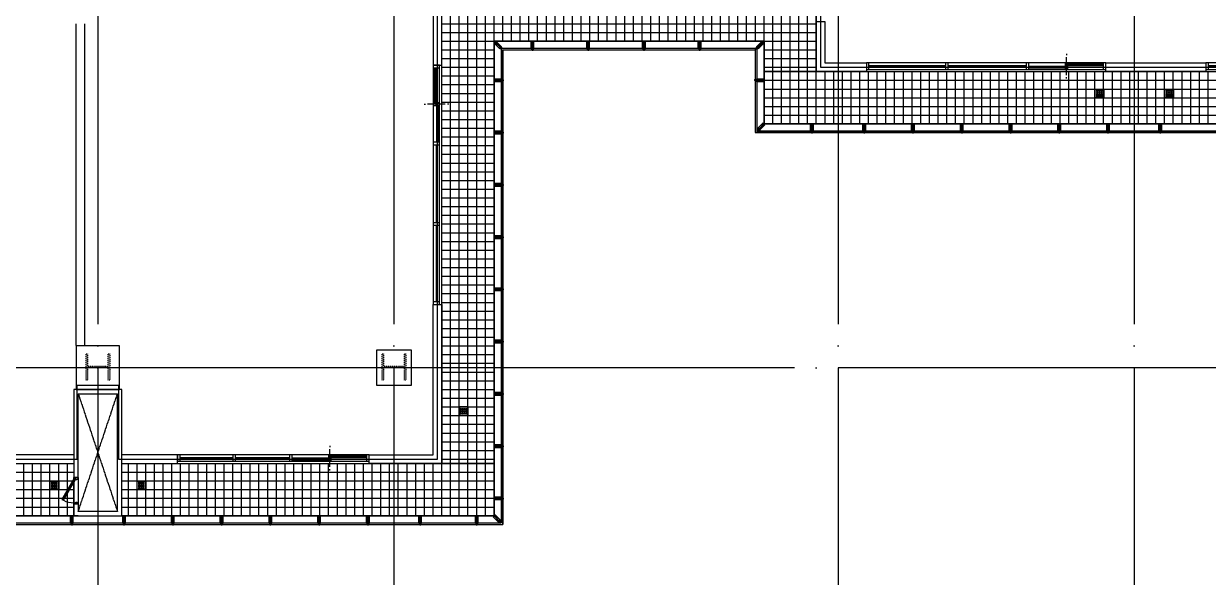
# Model space of a CAD drawing. Header units: millimetres. Extents: x 0 to 252000, y 0 to 178200.
# Drawn here: x 175482 to 202689, y 60589 to 73303 of the extents above; entities that cross this region are included whole.
import ezdxf

# ---------------------------------------------------------------- set-up
doc = ezdxf.new("R2010")
doc.units = ezdxf.units.MM
for name, pattern in [('CEN', [62, 60, -1, 0, -1]), ('CONTINOUS', [0]), ('HID', [3.2, 2, -1.2]), ('HIDDEN', [2, 1, -1])]:
    doc.linetypes.add(name, pattern=pattern)
doc.layers.get('Defpoints').update_dxf_attribs({"color": 181})
for name, color, linetype in [('000_SRC', 7, 'HIDDEN'), ('01 CEN', 1, 'CEN'), ('02 COL', 2, 'Continuous'), ('04.Hat', 5, 'Continuous'), ('08 FURN', 8, 'HIDDEN'), ('5FIN', 5, 'Continuous'), ('A-공장전용', 3, 'Continuous'), ('DOOR', 4, 'Continuous'), ('E1', 5, 'Continuous'), ('ele-w', 4, 'Continuous'), ('GLAZ-BAR', 7, 'Continuous'), ('HAT', 5, 'Continuous'), ('HID', 4, 'HID'), ('S- 주동 코어', 7, 'CONTINOUS'), ('VOID', 8, 'CEN'), ('Wall-P', 4, 'Continuous'), ('WID', 4, 'Continuous'), ('WID-F', 4, 'Continuous'), ('WIN', 9, 'Continuous'), ('win5', 5, 'Continuous')]:
    doc.layers.add(name, color=color, linetype=linetype)

# ---------------------------------------------------------------- blocks, each defined once
blk = doc.blocks.new('SRC^^')
at = {"layer": '000_SRC'}
for points in [[(3737990, -7007465), (3738022, -7007465), (3738022, -7007751), (3738501, -7007751), (3738501, -7007465), (3738533, -7007465), (3738533, -7008069), (3738501, -7008069), (3738501, -7007783), (3738022, -7007783), (3738022, -7008069), (3737990, -7008069)], [(3744790, -7007465), (3744822, -7007465), (3744822, -7007751), (3745301, -7007751), (3745301, -7007465), (3745333, -7007465), (3745333, -7008069), (3745301, -7008069), (3745301, -7007783), (3744822, -7007783), (3744822, -7008069), (3744790, -7008069)]]:
    blk.add_hatch(color=7, dxfattribs=at).paths.add_polyline_path(points)
blk.add_line((3738262, -7007803), (3738262, -7007763), dxfattribs=at)
for points in [[(3737990, -7007465), (3738022, -7007465), (3738022, -7007751), (3738501, -7007751), (3738501, -7007465), (3738533, -7007465), (3738533, -7008069), (3738501, -7008069), (3738501, -7007783), (3738022, -7007783), (3738022, -7008069), (3737990, -7008069), (3737990, -7007465)], [(3744790, -7007465), (3744822, -7007465), (3744822, -7007751), (3745301, -7007751), (3745301, -7007465), (3745333, -7007465), (3745333, -7008069), (3745301, -7008069), (3745301, -7007783), (3744822, -7007783), (3744822, -7008069), (3744790, -7008069), (3744790, -7007465)], [(3744790, -7007465), (3744822, -7007465), (3744822, -7007751), (3745301, -7007751), (3745301, -7007465), (3745333, -7007465), (3745333, -7008069), (3745301, -7008069), (3745301, -7007783), (3744822, -7007783), (3744822, -7008069), (3744790, -7008069), (3744790, -7007465)]]:
    blk.add_lwpolyline(points, dxfattribs=at)
blk = doc.blocks.new('13F-SRC3')
at = {"layer": '02 COL', "color": 0}
blk.add_lwpolyline([(500, 500), (-500, 500), (-500, -500), (500, -500)], close=True, dxfattribs=at)
blk = doc.blocks.new('13F-SRC4')
at = {"layer": '02 COL'}
blk.add_lwpolyline([(400, 400), (-400, 400), (-400, -400), (400, -400)], close=True, dxfattribs=at)
blk = doc.blocks.new('AWB-2')
at = {"layer": 'WID'}
for points in [[(66, 105), (67, 107), (66, 108), (62, 105), (81, 86, -0.414214), (81, 83), (59, 61, 0.414214), (59, 59, 0.414214), (61, 59), (83, 81, -0.414214), (86, 81), (105, 62), (221, 179), (179, 221), (177, 220), (183, 214), (183, 212), (185, 212), (192, 206, -0.414214), (192, 204), (187, 199, 0.414214), (187, 198), (189, 195), (191, 197), (189, 198), (194, 203), (203, 194), (198, 189), (197, 191), (195, 189), (198, 187, 0.414214), (199, 187), (204, 192, -0.414214), (206, 192), (218, 179, -0.414214), (218, 178), (105, 66, -0.414214), (104, 66), (92, 78, -0.414214), (92, 79), (99, 87, 0.414214), (99, 88), (97, 91), (95, 89), (97, 87), (90, 80), (80, 90), (87, 97), (89, 95), (91, 97), (88, 99, 0.414214), (87, 99), (79, 92, -0.414214), (78, 92), (72, 98, -0.414214), (72, 99), (73, 101), (73, 103), (71, 103), (70, 101, -0.414214), (68, 101), (66, 104, -0.414214)], [(177, 220), (66, 108), (71, 103), (73, 103), (73, 101), (83, 97), (85, 98, 0.414214), (85, 99, 0.414214), (84, 99), (83, 98), (74, 102), (74, 104), (72, 104), (68, 108, -0.414214), (68, 108), (177, 218, -0.414214), (178, 218), (182, 214), (182, 211), (184, 211), (188, 203), (187, 202, 0.414214), (187, 201), (187, 201, 0.414214), (188, 201), (189, 203), (185, 212), (183, 212), (183, 214)]]:
    blk.add_lwpolyline(points, format="xyb", close=True, dxfattribs=at)
blk.add_lwpolyline([(105, 62), (221, 179), (179, 221), (62, 105)], dxfattribs=at)
at = {"layer": 'WIN', "color": 8}
for p, q in [((208, 208), (41, 41)), ((53, 81), (49, 77)), ((57, 69), (49, 77)), ((53, 80), (50, 77)), ((51, 75), (50, 77)), ((51, 79), (52, 78)), ((51, 75), (54, 74)), ((51, 74), (54, 73)), ((61, 73), (53, 81)), ((55, 78), (53, 80)), ((53, 65), (54, 65)), ((56, 76), (54, 73)), ((56, 76), (54, 74)), ((57, 67), (54, 65)), ((55, 79), (56, 76)), ((55, 78), (56, 76)), ((74, 77), (57, 67)), ((57, 69), (57, 67)), ((61, 63), (70, 81)), ((62, 73), (61, 73)), ((70, 80), (62, 73)), ((63, 61), (81, 70)), ((67, 57), (65, 54)), ((65, 53), (65, 54)), ((77, 74), (67, 57)), ((69, 57), (67, 57)), ((69, 57), (77, 49)), ((70, 82), (70, 80)), ((80, 70), (73, 62)), ((73, 62), (73, 61)), ((73, 61), (81, 53)), ((76, 56), (73, 54)), ((74, 51), (73, 54)), ((76, 56), (74, 54)), ((75, 51), (74, 54)), ((75, 51), (77, 50)), ((79, 55), (76, 56)), ((78, 55), (76, 56)), ((80, 53), (77, 50)), ((81, 53), (77, 49)), ((78, 55), (80, 53)), ((79, 51), (78, 52)), ((82, 70), (80, 70))]:
    blk.add_line(p, q, dxfattribs=at)
at = {"layer": 'WIN'}
for p, q in [((53, 65), (42, 75)), ((70, 82), (59, 92)), ((65, 53), (75, 42)), ((82, 70), (92, 59))]:
    blk.add_line(p, q, dxfattribs=at)
at = {"layer": 'WIN', "color": 8}
for points in [[(75, 77), (61, 63), (57, 67), (70, 81)], [(59, 92), (67, 100), (77, 89), (70, 82)], [(77, 75), (63, 61), (67, 57), (81, 70)], [(92, 59), (100, 67), (89, 77), (82, 70)]]:
    blk.add_lwpolyline(points, close=True, dxfattribs=at)
for centre, radius, start, end in [((47, 115), 18.5, 289.0161, 324.0172), ((33, 33), 36.6, 31.5803, 58.4197), ((65, 65), 8.5, 106.9275, 163.0725), ((65, 65), 8.5, 286.9275, 343.0725), ((115, 47), 18.5, 125.9828, 160.9839)]:
    blk.add_arc(centre, radius, start, end, dxfattribs=at)
blk = doc.blocks.new('AWB-1')
at = {"layer": 'WID'}
for points in [[(-28, 38), (-28, 40), (-30, 40), (-30, 35), (-4, 35, -0.414214), (-2, 33), (-2, 2, 0.414214), (0, 1, 0.414214), (2, 2), (2, 33, -0.414214), (4, 35), (30, 35), (30, 200), (-30, 200), (-30, 198), (-23, 198), (-21, 196), (-20, 198), (-10, 198, -0.414214), (-9, 197), (-9, 190, 0.414214), (-8, 189), (-4, 189), (-4, 191), (-7, 191), (-7, 198), (7, 198), (7, 191), (4, 191), (4, 189), (8, 189, 0.414214), (9, 190), (9, 197, -0.414214), (10, 198), (27, 198, -0.414214), (28, 197), (28, 38, -0.414214), (27, 37), (10, 37, -0.414214), (9, 38), (9, 49, 0.414214), (8, 50), (4, 50), (4, 48), (7, 48), (7, 37), (-7, 37), (-7, 48), (-4, 48), (-4, 50), (-8, 50, 0.414214), (-9, 49), (-9, 38, -0.414214), (-10, 37), (-19, 37, -0.414214), (-20, 38), (-20, 40), (-21, 42), (-23, 40), (-23, 38, -0.414214), (-24, 37), (-27, 37, -0.414214)], [(-30, 198), (-30, 40), (-23, 40), (-21, 42), (-20, 40), (-10, 44), (-10, 47, 0.414214), (-10, 47, 0.414214), (-11, 47), (-11, 45), (-19, 42), (-21, 43), (-23, 41), (-28, 41, -0.414214), (-29, 42), (-29, 196, -0.414214), (-28, 197), (-23, 197), (-21, 195), (-19, 197), (-11, 194), (-11, 192, 0.414214), (-10, 191), (-10, 191, 0.414214), (-10, 192), (-10, 194), (-20, 198), (-21, 196), (-23, 198)]]:
    blk.add_lwpolyline(points, format="xyb", close=True, dxfattribs=at)
blk.add_lwpolyline([(30, 35), (30, 200), (-30, 200), (-30, 35)], dxfattribs=at)
at = {"layer": 'WIN'}
for p, q in [((-8, 24), (-23, 24)), ((8, 24), (23, 24)), ((-8, 0), (-23, 0)), ((8, 0), (23, 0))]:
    blk.add_line(p, q, dxfattribs=at)
at = {"layer": 'WIN', "color": 8}
for p, q in [((-20, 12), (-20, 6)), ((-8, 12), (-20, 12)), ((-20, 9), (-19, 9)), ((-8, 6), (-20, 6)), ((-17, 11), (-19, 11)), ((-19, 11), (-19, 6)), ((-17, 6), (-19, 6)), ((-17, 11), (-14, 10)), ((-17, 6), (-14, 8)), ((-16, 12), (-14, 10)), ((-16, 6), (-14, 7)), ((-14, 10), (-14, 7)), ((-14, 10), (-14, 8)), ((-8, 24), (-8, 23)), ((-2, 24), (-8, 5)), ((-8, 23), (-8, 13)), ((-8, 13), (-8, 12)), ((-8, 6), (-8, 5)), ((-8, 5), (-8, 1)), ((-8, 0), (-8, 1)), ((-2, 5), (-8, 24)), ((0, 211), (0, -24)), ((2, 5), (7, 24)), ((2, 24), (7, 5)), ((8, 24), (7, 23)), ((7, 23), (7, 13)), ((7, 13), (8, 12)), ((8, 12), (20, 12)), ((8, 6), (7, 5)), ((8, 6), (20, 6)), ((7, 5), (7, 1)), ((8, 0), (7, 1)), ((16, 12), (14, 10)), ((17, 11), (14, 10)), ((14, 10), (14, 7)), ((14, 10), (14, 8)), ((17, 6), (14, 8)), ((16, 6), (14, 7)), ((17, 11), (19, 11)), ((17, 6), (19, 6)), ((19, 11), (19, 6)), ((20, 9), (19, 9)), ((20, 12), (20, 6))]:
    blk.add_line(p, q, dxfattribs=at)
for points in [[(-23, 24), (-23, 35), (-8, 35), (-8, 24)], [(-2, 24), (-2, 5), (-8, 5), (-8, 24)], [(2, 24), (2, 5), (7, 5), (7, 24)], [(23, 24), (23, 35), (8, 35), (8, 24)]]:
    blk.add_lwpolyline(points, close=True, dxfattribs=at)
for centre, radius, start, end in [((-48, 32), 18.5, 334.0161, 9.0172), ((0, 9), 8.5, 151.9275, 208.0725), ((0, -36), 36.6, 76.5803, 103.4197), ((0, 9), 8.5, 331.9275, 28.0725), ((48, 32), 18.5, 170.9828, 205.9839)]:
    blk.add_arc(centre, radius, start, end, dxfattribs=at)
blk = doc.blocks.new('AWB-3')
at = {"layer": 'WID'}
for points in [[(-37, -77), (-39, -79), (-38, -80), (-34, -76), (-53, -58, -0.414214), (-53, -55), (-31, -33, 0.414214), (-31, -31, 0.414214), (-33, -31), (-55, -53, -0.414214), (-58, -53), (-76, -34), (-193, -151), (-151, -193), (-149, -192), (-154, -186), (-154, -184), (-157, -184), (-163, -177, -0.414214), (-163, -176), (-158, -171, 0.414214), (-158, -170), (-161, -167), (-162, -168), (-161, -170), (-166, -175), (-175, -166), (-170, -161), (-168, -162), (-167, -161), (-170, -158, 0.414214), (-171, -158), (-176, -163, -0.414214), (-177, -163), (-189, -151, -0.414214), (-189, -150), (-77, -37, -0.414214), (-76, -37), (-64, -49, -0.414214), (-64, -51), (-71, -58, 0.414214), (-71, -60), (-68, -62), (-67, -61), (-69, -59), (-61, -52), (-52, -61), (-59, -69), (-61, -67), (-62, -68), (-60, -71, 0.414214), (-58, -71), (-51, -64, -0.414214), (-49, -64), (-43, -70, -0.414214), (-43, -71), (-45, -73), (-45, -75), (-43, -75), (-41, -73, -0.414214), (-40, -73), (-37, -76, -0.414214)], [(-149, -192), (-38, -80), (-43, -75), (-45, -75), (-45, -73), (-55, -68), (-57, -70, 0.414214), (-57, -71, 0.414214), (-56, -71), (-55, -69), (-46, -73), (-46, -76), (-43, -76), (-40, -79, -0.414214), (-40, -80), (-149, -189, -0.414214), (-150, -189), (-153, -186), (-153, -183), (-156, -183), (-160, -175), (-159, -173, 0.414214), (-159, -173), (-159, -173, 0.414214), (-159, -173), (-161, -174), (-157, -184), (-154, -184), (-154, -186)]]:
    blk.add_lwpolyline(points, format="xyb", close=True, dxfattribs=at)
blk.add_lwpolyline([(-76, -34), (-193, -151), (-151, -193), (-34, -76)], dxfattribs=at)
at = {"layer": 'WIN', "color": 8}
for p, q in [((-180, -180), (-13, -13)), ((-53, -25), (-48, -21)), ((-45, -33), (-53, -25)), ((-35, -33), (-53, -42)), ((-53, -41), (-52, -41)), ((-52, -25), (-48, -21)), ((-50, -27), (-52, -25)), ((-52, -41), (-45, -34)), ((-50, -23), (-50, -23)), ((-50, -27), (-47, -28)), ((-50, -27), (-47, -28)), ((-47, -23), (-48, -21)), ((-41, -29), (-48, -21)), ((-48, -46), (-39, -29)), ((-47, -23), (-46, -26)), ((-47, -28), (-45, -26)), ((-47, -28), (-46, -26)), ((-46, -23), (-45, -26)), ((-46, -48), (-29, -39)), ((-45, -34), (-45, -33)), ((-33, -35), (-42, -53)), ((-41, -29), (-39, -29)), ((-41, -52), (-34, -45)), ((-41, -53), (-41, -52)), ((-39, -29), (-36, -26)), ((-36, -24), (-36, -26)), ((-34, -45), (-33, -45)), ((-33, -45), (-25, -53)), ((-29, -39), (-26, -36)), ((-29, -41), (-29, -39)), ((-29, -41), (-21, -48)), ((-28, -47), (-26, -45)), ((-28, -47), (-26, -46)), ((-27, -50), (-28, -47)), ((-27, -50), (-28, -47)), ((-27, -50), (-25, -52)), ((-24, -36), (-26, -36)), ((-23, -46), (-26, -45)), ((-23, -47), (-26, -46)), ((-25, -52), (-21, -48)), ((-25, -53), (-21, -48)), ((-23, -47), (-21, -48)), ((-23, -50), (-23, -50))]:
    blk.add_line(p, q, dxfattribs=at)
at = {"layer": 'WIN'}
for p, q in [((-53, -41), (-64, -31)), ((-36, -24), (-47, -14)), ((-41, -53), (-31, -64)), ((-24, -36), (-14, -47))]:
    blk.add_line(p, q, dxfattribs=at)
at = {"layer": 'WIN', "color": 8}
for points in [[(-64, -31), (-71, -39), (-61, -49), (-53, -41)], [(-48, -46), (-35, -33), (-39, -29), (-53, -42)], [(-31, -64), (-39, -71), (-49, -61), (-41, -53)], [(-46, -48), (-33, -35), (-29, -39), (-42, -53)]]:
    blk.add_lwpolyline(points, close=True, dxfattribs=at)
for centre, radius, start, end in [((-87, -19), 18.5, 305.9828, 340.9839), ((-37, -37), 8.5, 106.9275, 163.0725), ((-5, -5), 36.6, 211.5803, 238.4197), ((-37, -37), 8.5, 286.9275, 343.0725), ((-19, -87), 18.5, 109.0161, 144.0172)]:
    blk.add_arc(centre, radius, start, end, dxfattribs=at)
blk = doc.blocks.new('A$C513D03CD')
at = {"layer": 'GLAZ-BAR'}
for p, q in [((0, 566), (0, 536)), ((0, 80), (0, 486)), ((0, 0), (0, 30))]:
    blk.add_line(p, q, dxfattribs=at)
blk = doc.blocks.new('AD-5500')
at = {"layer": 'WID', "color": 9}
for p, q in [((5440, 150), (60, 150)), ((60, 0), (5440, 0))]:
    blk.add_line(p, q, dxfattribs=at)
at = {"layer": 'WID'}
for p, q in [((60, 70), (870, 70)), ((60, 43), (870, 43)), ((60, 27), (870, 27)), ((930, 80), (870, 80)), ((930, 70), (870, 70)), ((930, 123), (1770, 123)), ((930, 107), (1770, 107)), ((930, 80), (1770, 80)), ((1830, 83), (3620, 83)), ((1830, 67), (3620, 67)), ((3680, 83), (5440, 83)), ((3680, 67), (5440, 67))]:
    blk.add_line(p, q, dxfattribs=at)
for points in [[(0, 0), (60, 0), (60, 150), (0, 150)], [(1770, 0), (1830, 0), (1830, 150), (1770, 150)], [(3620, 0), (3680, 0), (3680, 150), (3620, 150)], [(5440, 0), (5500, 0), (5500, 150), (5440, 150)]]:
    blk.add_lwpolyline(points, close=True, dxfattribs=at)
for points in [[(930, 80), (930, 150), (870, 150), (870, 80)], [(870, 70), (870, 0), (930, 0), (930, 70)]]:
    blk.add_lwpolyline(points, dxfattribs=at)
at = {"layer": 'GLAZ-BAR', "rotation": 180}
blk.add_blockref('A$C513D03CD', (900, 358), dxfattribs=at)
blk = doc.blocks.new('AD-4400')
at = {"layer": 'WID', "color": 9}
for p, q in [((4340, 150), (60, 150)), ((60, 0), (4340, 0))]:
    blk.add_line(p, q, dxfattribs=at)
at = {"layer": 'WID'}
for p, q in [((60, 70), (870, 70)), ((60, 43), (870, 43)), ((60, 27), (870, 27)), ((930, 80), (870, 80)), ((930, 70), (870, 70)), ((930, 123), (1770, 123)), ((930, 107), (1770, 107)), ((930, 80), (1770, 80)), ((1830, 83), (3070, 83)), ((1830, 67), (3070, 67)), ((3130, 83), (4340, 83)), ((3130, 67), (4340, 67))]:
    blk.add_line(p, q, dxfattribs=at)
for points in [[(0, 0), (60, 0), (60, 150), (0, 150)], [(1770, 0), (1830, 0), (1830, 150), (1770, 150)], [(3070, 0), (3130, 0), (3130, 150), (3070, 150)], [(4340, 0), (4400, 0), (4400, 150), (4340, 150)]]:
    blk.add_lwpolyline(points, close=True, dxfattribs=at)
for points in [[(930, 80), (930, 150), (870, 150), (870, 80)], [(870, 70), (870, 0), (930, 0), (930, 70)]]:
    blk.add_lwpolyline(points, dxfattribs=at)
at = {"layer": 'GLAZ-BAR', "rotation": 180}
blk.add_blockref('A$C513D03CD', (900, 358), dxfattribs=at)
blk = doc.blocks.new('AD17')
at = {"layer": 'Wall-P'}
for points in [[(21250, -41500), (20900, -41500), (20900, -43450), (21100, -43450), (21100, -41700), (21250, -41700), (21250, -41500)], [(38650, -43600), (36350, -43600), (36350, -43400), (38650, -43400)], [(38650, -43600), (36350, -43600), (36350, -43400), (38650, -43400)]]:
    blk.add_lwpolyline(points, close=True, dxfattribs=at)
for points in [[(29900, -42450), (29900, -43400), (30850, -43400), (30850, -43600), (29700, -43600), (29700, -42450), (29900, -42450)], [(21100, -52600), (19430, -52600), (19430, -52400), (20900, -52400), (20900, -48950), (21100, -48950), (21100, -52600)], [(12650, -52400), (11000, -52400), (11000, -52600), (12650, -52600)], [(15030, -52600), (15030, -52400), (13750, -52400)], [(13750, -52600), (15030, -52600)]]:
    blk.add_lwpolyline(points, dxfattribs=at)
blk = doc.blocks.new('AD-9900')
at = {"layer": 'WID', "color": 9}
for p, q in [((-60, 0), (-9840, 0)), ((-9840, -150), (-60, -150))]:
    blk.add_line(p, q, dxfattribs=at)
at = {"layer": 'WID'}
for p, q in [((-7905, -67), (-9840, -67)), ((-7905, -83), (-9840, -83)), ((-5880, -67), (-7845, -67)), ((-5880, -83), (-7845, -83)), ((-3855, -67), (-5820, -67)), ((-3855, -83), (-5820, -83)), ((-1830, -67), (-3795, -67)), ((-1830, -83), (-3795, -83)), ((-930, -80), (-1770, -80)), ((-930, -107), (-1770, -107)), ((-930, -123), (-1770, -123)), ((-930, -70), (-870, -70)), ((-930, -80), (-870, -80)), ((-60, -27), (-870, -27)), ((-60, -43), (-870, -43)), ((-60, -70), (-870, -70))]:
    blk.add_line(p, q, dxfattribs=at)
for points in [[(-9840, 0), (-9900, 0), (-9900, -150), (-9840, -150)], [(-7845, 0), (-7905, 0), (-7905, -150), (-7845, -150)], [(-5820, 0), (-5880, 0), (-5880, -150), (-5820, -150)], [(-3795, 0), (-3855, 0), (-3855, -150), (-3795, -150)], [(-1770, 0), (-1830, 0), (-1830, -150), (-1770, -150)], [(0, 0), (-60, 0), (-60, -150), (0, -150)]]:
    blk.add_lwpolyline(points, close=True, dxfattribs=at)
for points in [[(-870, -70), (-870, 0), (-930, 0), (-930, -70)], [(-930, -80), (-930, -150), (-870, -150), (-870, -80)]]:
    blk.add_lwpolyline(points, dxfattribs=at)
at = {"layer": 'GLAZ-BAR'}
blk.add_blockref('A$C513D03CD', (-900, -358), dxfattribs=at)
blk = doc.blocks.new('SD600_W120')
at = {"layer": 'DOOR'}
for p, q in [((-600, 100), (0, 100)), ((0, 0), (-600, 0))]:
    blk.add_line(p, q, dxfattribs=at)
blk.add_lwpolyline([(-25, 100), (-500, 374), (-520, 340), (-45, 65)], close=True, dxfattribs=at)
at = {"layer": 'DOOR', "color": 6}
for points in [[(-600, 100), (-575, 100), (-575, 57), (-560, 57), (-560, 30), (-575, 0), (-600, 0)], [(0, 100), (-25, 100), (-25, 57), (-40, 57), (-40, 30), (-25, 0), (0, 0)]]:
    blk.add_lwpolyline(points, close=True, dxfattribs=at)
at = {"layer": 'DOOR'}
blk.add_arc((-25, 100), 550, 154.1706, 180, dxfattribs=at)
blk = doc.blocks.new('2')
at = {"layer": 'VOID'}
for p, q in [((184233, 35079), (185133, 32379)), ((184233, 32379), (185133, 35079))]:
    blk.add_line(p, q, dxfattribs=at)
at = {"layer": 'Wall-P'}
for p, q in [((185233, 35179), (184133, 35179)), ((184233, 35079), (185133, 35079))]:
    blk.add_line(p, q, dxfattribs=at)
for points in [[(184133, 35179), (184133, 33154), (184233, 33154), (184233, 35079)], [(185133, 32279), (185233, 32279), (185233, 35179)], [(185133, 32379), (185133, 35079)], [(184233, 32279), (184233, 32279), (184133, 32279), (184133, 32554), (184233, 32554), (184233, 32379)], [(185133, 32379), (184233, 32379)], [(184233, 32279), (185133, 32279)]]:
    blk.add_lwpolyline(points, dxfattribs=at)
at = {"layer": '04.Hat', "rotation": 90}
blk.add_blockref('SD600_W120', (184233, 33154), dxfattribs=at)
blk = doc.blocks.new('XFD')
at = {"layer": 'E1', "color": 5, "linetype": 'Continuous'}
for p, q in [((195, 195), (5, 195)), ((5, 5), (5, 195)), ((195, 5), (5, 5)), ((110, 25), (90, 25)), ((90, 15), (110, 15)), ((195, 195), (195, 5))]:
    blk.add_line(p, q, dxfattribs=at)
for points in [[(60, 185), (40, 185, 1), (40, 175), (60, 175, 1), (60, 185, 1)], [(60, 165), (40, 165, 1), (40, 155), (60, 155, 1), (60, 165, 1)], [(60, 145), (40, 145, 1), (40, 135), (60, 135, 1), (60, 145, 1)], [(60, 125), (40, 125, 1), (40, 115), (60, 115, 1), (60, 125, 1)], [(60, 105), (40, 105, 1), (40, 95), (60, 95, 1), (60, 105, 1)], [(60, 85), (40, 85, 1), (40, 75), (60, 75, 1), (60, 85, 1)], [(60, 65), (40, 65, 1), (40, 55), (60, 55, 1), (60, 65, 1)], [(60, 45), (40, 45, 1), (40, 35), (60, 35, 1), (60, 45, 1)], [(60, 25), (40, 25, 1), (40, 15), (60, 15, 1), (60, 25, 1)], [(110, 185), (90, 185, 1), (90, 175), (110, 175, 1), (110, 185, 1)], [(110, 165), (90, 165, 1), (90, 155), (110, 155, 1), (110, 165, 1)], [(110, 145), (90, 145, 1), (90, 135), (110, 135, 1), (110, 145, 1)], [(110, 125), (90, 125, 1), (90, 115), (110, 115, 1), (110, 125, 1)], [(110, 105), (90, 105, 1), (90, 95), (110, 95, 1), (110, 105, 1)], [(110, 85), (90, 85, 1), (90, 75), (110, 75, 1), (110, 85, 1)], [(110, 65), (90, 65, 1), (90, 55), (110, 55, 1), (110, 65, 1)], [(110, 45), (90, 45, 1), (90, 35), (110, 35, 1), (110, 45, 1)], [(160, 185), (140, 185, 1), (140, 175), (160, 175, 1), (160, 185, 1)], [(160, 165), (140, 165, 1), (140, 155), (160, 155, 1), (160, 165, 1)], [(160, 145), (140, 145, 1), (140, 135), (160, 135, 1), (160, 145, 1)], [(160, 125), (140, 125, 1), (140, 115), (160, 115, 1), (160, 125, 1)], [(160, 105), (140, 105, 1), (140, 95), (160, 95, 1), (160, 105, 1)], [(160, 85), (140, 85, 1), (140, 75), (160, 75, 1), (160, 85, 1)], [(160, 65), (140, 65, 1), (140, 55), (160, 55, 1), (160, 65, 1)], [(160, 45), (140, 45, 1), (140, 35), (160, 35, 1), (160, 45, 1)], [(160, 25), (140, 25, 1), (140, 15), (160, 15, 1), (160, 25, 1)]]:
    blk.add_lwpolyline(points, format="xyb", dxfattribs=at)
for centre, start, end in [((90, 20), 90, 270), ((110, 20), 270, 90)]:
    blk.add_arc(centre, 5, start, end, dxfattribs=at)

msp = doc.modelspace()

# ---------------------------------------------------------------- hatches: boundary and pattern name
at = {"layer": 'HAT'}
h = msp.add_hatch(dxfattribs=at)
h.set_pattern_fill('GRID1010', color=8, scale=2, style=0)
h.set_pattern_definition([(0, (214685.5, 72203.37), (0, 200), []), (90, (214685.5, 72203.37), (-200, 1e-14), [])])
h.paths.add_polyline_path([(192486, 71003), (192486, 72203), (214686, 72203), (214686, 73253), (214685, 73363), (214685, 73843), (214685, 74208), (214685, 81703), (215885, 81703), (215886, 71003)])
h = msp.add_hatch(dxfattribs=at)
h.set_pattern_fill('GRID1010', color=8, scale=2, style=0)
h.set_pattern_definition([(0, (186285.51, 72903.37), (0, 200), []), (90, (186285.51, 72903.37), (-200, 1e-14), [])])
h.paths.add_polyline_path([(185086, 63203), (185086, 74103), (193686, 74103), (193686, 72203), (192486, 72203), (192486, 72903), (186286, 72903), (186286, 63203)])
h = msp.add_hatch(dxfattribs=at)
h.set_pattern_fill('GRID1010', color=8, scale=2, style=0)
h.set_pattern_definition([(0, (161685.51, 62003.37), (0, 200), []), (90, (161685.51, 62003.37), (-200, 1e-14), [])])
h.paths.add_polyline_path([(161686, 63203), (176636, 63203), (176636, 62003), (161686, 62003)])
h = msp.add_hatch(dxfattribs=at)
h.set_pattern_fill('GRID1010', color=8, scale=2, style=0)
h.set_pattern_definition([(0, (186285.51, 63203.37), (0, 200), []), (90, (186285.51, 63203.37), (-200, 1e-14), [])])
h.paths.add_polyline_path([(177735, 63203), (186286, 63203), (186286, 62003), (177735, 62003)])

# ---------------------------------------------------------------- linework, layer by layer
at = {"layer": '01 CEN', "ltscale": 500}
for p, q in [((177185, 127403), (177185, 54603)), ((183985, 127403), (183985, 54603)), ((194185, 127403), (194185, 54603)), ((200985, 127403), (200985, 54603)), ((224185, 65403), (153985, 65403))]:
    msp.add_line(p, q, dxfattribs=at)
at = {"layer": '5FIN'}
msp.add_line((192485, 72903), (193535, 72903), dxfattribs=at)
at = {"layer": 'A-공장전용', "color": 21}
msp.add_lwpolyline([(162985, 63303), (176710, 63303), (176710, 65003), (177660, 65003), (177660, 63303), (184985, 63303), (184985, 74203), (193785, 74203), (193785, 72303), (214585, 72303), (214585, 79903), (214585, 79903), (214585, 81728), (214585, 81728), (214585, 82678), (215185, 82678), (215185, 98528), (214585, 98528), (214585, 99478), (215185, 99478), (215185, 117903)], dxfattribs=at)
at = {"layer": 'Defpoints', "color": 11}
msp.add_lwpolyline([(161485, 111003), (161485, 61803), (186485, 61803), (186485, 72703), (192285, 72703), (192285, 70803), (216085, 70803), (216085, 81503), (216685, 81503), (216685, 119403), (191685, 119403), (191685, 108503), (186485, 108503), (186485, 111003), (161485, 111003)], dxfattribs=at)
at = {"layer": 'Defpoints'}
for points in [[(192486, 71003), (192486, 72203), (214686, 72203), (214686, 73253), (214685, 73363), (214685, 73843), (214685, 74208), (214685, 81703), (215885, 81703), (215886, 71003), (192486, 71003)], [(161686, 63203), (176636, 63203), (176636, 62003), (161686, 62003)], [(177735, 63203), (186286, 63203), (186286, 62003), (177735, 62003)]]:
    msp.add_lwpolyline(points, close=True, dxfattribs=at)
msp.add_lwpolyline([(185086, 63203), (185086, 64978), (185086, 65172), (185086, 65770), (185086, 65828), (185086, 74103), (193686, 74103), (193686, 72203), (192486, 72203), (192486, 72903), (186286, 72903), (186286, 63203), (185086, 63203)], dxfattribs=at)
at = {"layer": 'ele-w'}
for p, q in [((186285, 72903), (186285, 62003)), ((186285, 72903), (192485, 72903)), ((186450, 72738), (186450, 61838)), ((186450, 72738), (192320, 72738)), ((186485, 72703), (186485, 61803)), ((186485, 72703), (192285, 72703)), ((192285, 72738), (192285, 70803)), ((192320, 72738), (192320, 70838)), ((192485, 72903), (192485, 71003)), ((216085, 70803), (192285, 70803)), ((216085, 70803), (192285, 70803)), ((216050, 70838), (192320, 70838)), ((215885, 71003), (192485, 71003)), ((161485, 61803), (186485, 61803)), ((161520, 61838), (186450, 61838)), ((161685, 62003), (186285, 62003))]:
    msp.add_line(p, q, dxfattribs=at)
at = {"layer": 'HID'}
for p, q in [((176685, 65903), (176685, 73303)), ((176885, 65903), (176885, 73303))]:
    msp.add_line(p, q, dxfattribs=at)
at = {"layer": 'WIN', "linetype": 'Continuous'}
for points in [[(200286, 71803), (200286, 71603), (200086, 71603), (200086, 71803)], [(201886, 71803), (201886, 71603), (201686, 71603), (201686, 71803)], [(185486, 64303), (185686, 64303), (185686, 64503), (185486, 64503)], [(176286, 62803), (176286, 62603), (176086, 62603), (176086, 62803)], [(178286, 62803), (178286, 62603), (178086, 62603), (178086, 62803)]]:
    msp.add_lwpolyline(points, close=True, dxfattribs=at)

# ---------------------------------------------------------------- block references
at = {"layer": '02 COL'}
for name, p in [('13F-SRC3', (177185, 65403)), ('13F-SRC4', (183985, 65403))]:
    msp.add_blockref(name, p, dxfattribs=at)
at = {"layer": '08 FURN'}
msp.add_blockref('2', (-7498, 29724), dxfattribs=at)
at = {"layer": 'S- 주동 코어'}
msp.add_blockref('SRC^^', (-3561076, 7073187), dxfattribs=at)
at = {"layer": 'WID-F'}
for name, p, rotation in [('AWB-3', (186485, 72703), 270), ('AWB-3', (192285, 72703), 180), ('AWB-1', (186485, 72003), 90), ('AWB-1', (192285, 72003), 270), ('AWB-1', (186485, 70803), 90), ('AWB-1', (186485, 69603), 90), ('AWB-1', (186485, 68403), 90), ('AWB-1', (186485, 67203), 90), ('AWB-1', (186485, 66003), 90), ('AWB-1', (186485, 64803), 90), ('AWB-1', (186485, 63603), 90), ('AWB-1', (186485, 62403), 90), ('AWB-2', (186485, 61803), 90)]:
    msp.add_blockref(name, p, dxfattribs=dict(at, rotation=rotation))
for name, p in [('AWB-1', (187165, 72703)), ('AWB-1', (188445, 72703)), ('AWB-1', (189725, 72703)), ('AWB-1', (191005, 72703)), ('AWB-2', (192285, 70803)), ('AWB-1', (193585, 70803)), ('AWB-1', (194785, 70803)), ('AWB-1', (195905, 70803)), ('AWB-1', (197025, 70803)), ('AWB-1', (198145, 70803)), ('AWB-1', (199265, 70803)), ('AWB-1', (200385, 70803)), ('AWB-1', (201585, 70803)), ('AWB-1', (176585, 61803)), ('AWB-1', (177785, 61803)), ('AWB-1', (178905, 61803)), ('AWB-1', (180025, 61803)), ('AWB-1', (181145, 61803)), ('AWB-1', (182265, 61803)), ('AWB-1', (183385, 61803)), ('AWB-1', (184585, 61803)), ('AWB-1', (185885, 61803))]:
    msp.add_blockref(name, p, dxfattribs=at)
at = {"layer": 'WIN', "linetype": 'Continuous', "rotation": 180}
for p in [(200286, 71803), (201886, 71803), (176286, 62803), (178286, 62803)]:
    msp.add_blockref('XFD', p, dxfattribs=at)
at = {"layer": 'WIN', "linetype": 'Continuous', "xscale": -1, "rotation": 270}
msp.add_blockref('XFD', (185486, 64303), dxfattribs=at)
at = {"layer": 'win5'}
for name, p in [('AD17', (163985, 115803)), ('AD-9900', (212535, 72403))]:
    msp.add_blockref(name, p, dxfattribs=at)
for name, p, rotation in [('AD-5500', (200335, 72403), 180), ('AD-5500', (184885, 72353), 270), ('AD-4400', (183415, 63403), 180)]:
    msp.add_blockref(name, p, dxfattribs=dict(at, rotation=rotation))

doc.saveas('drawing.dxf')
